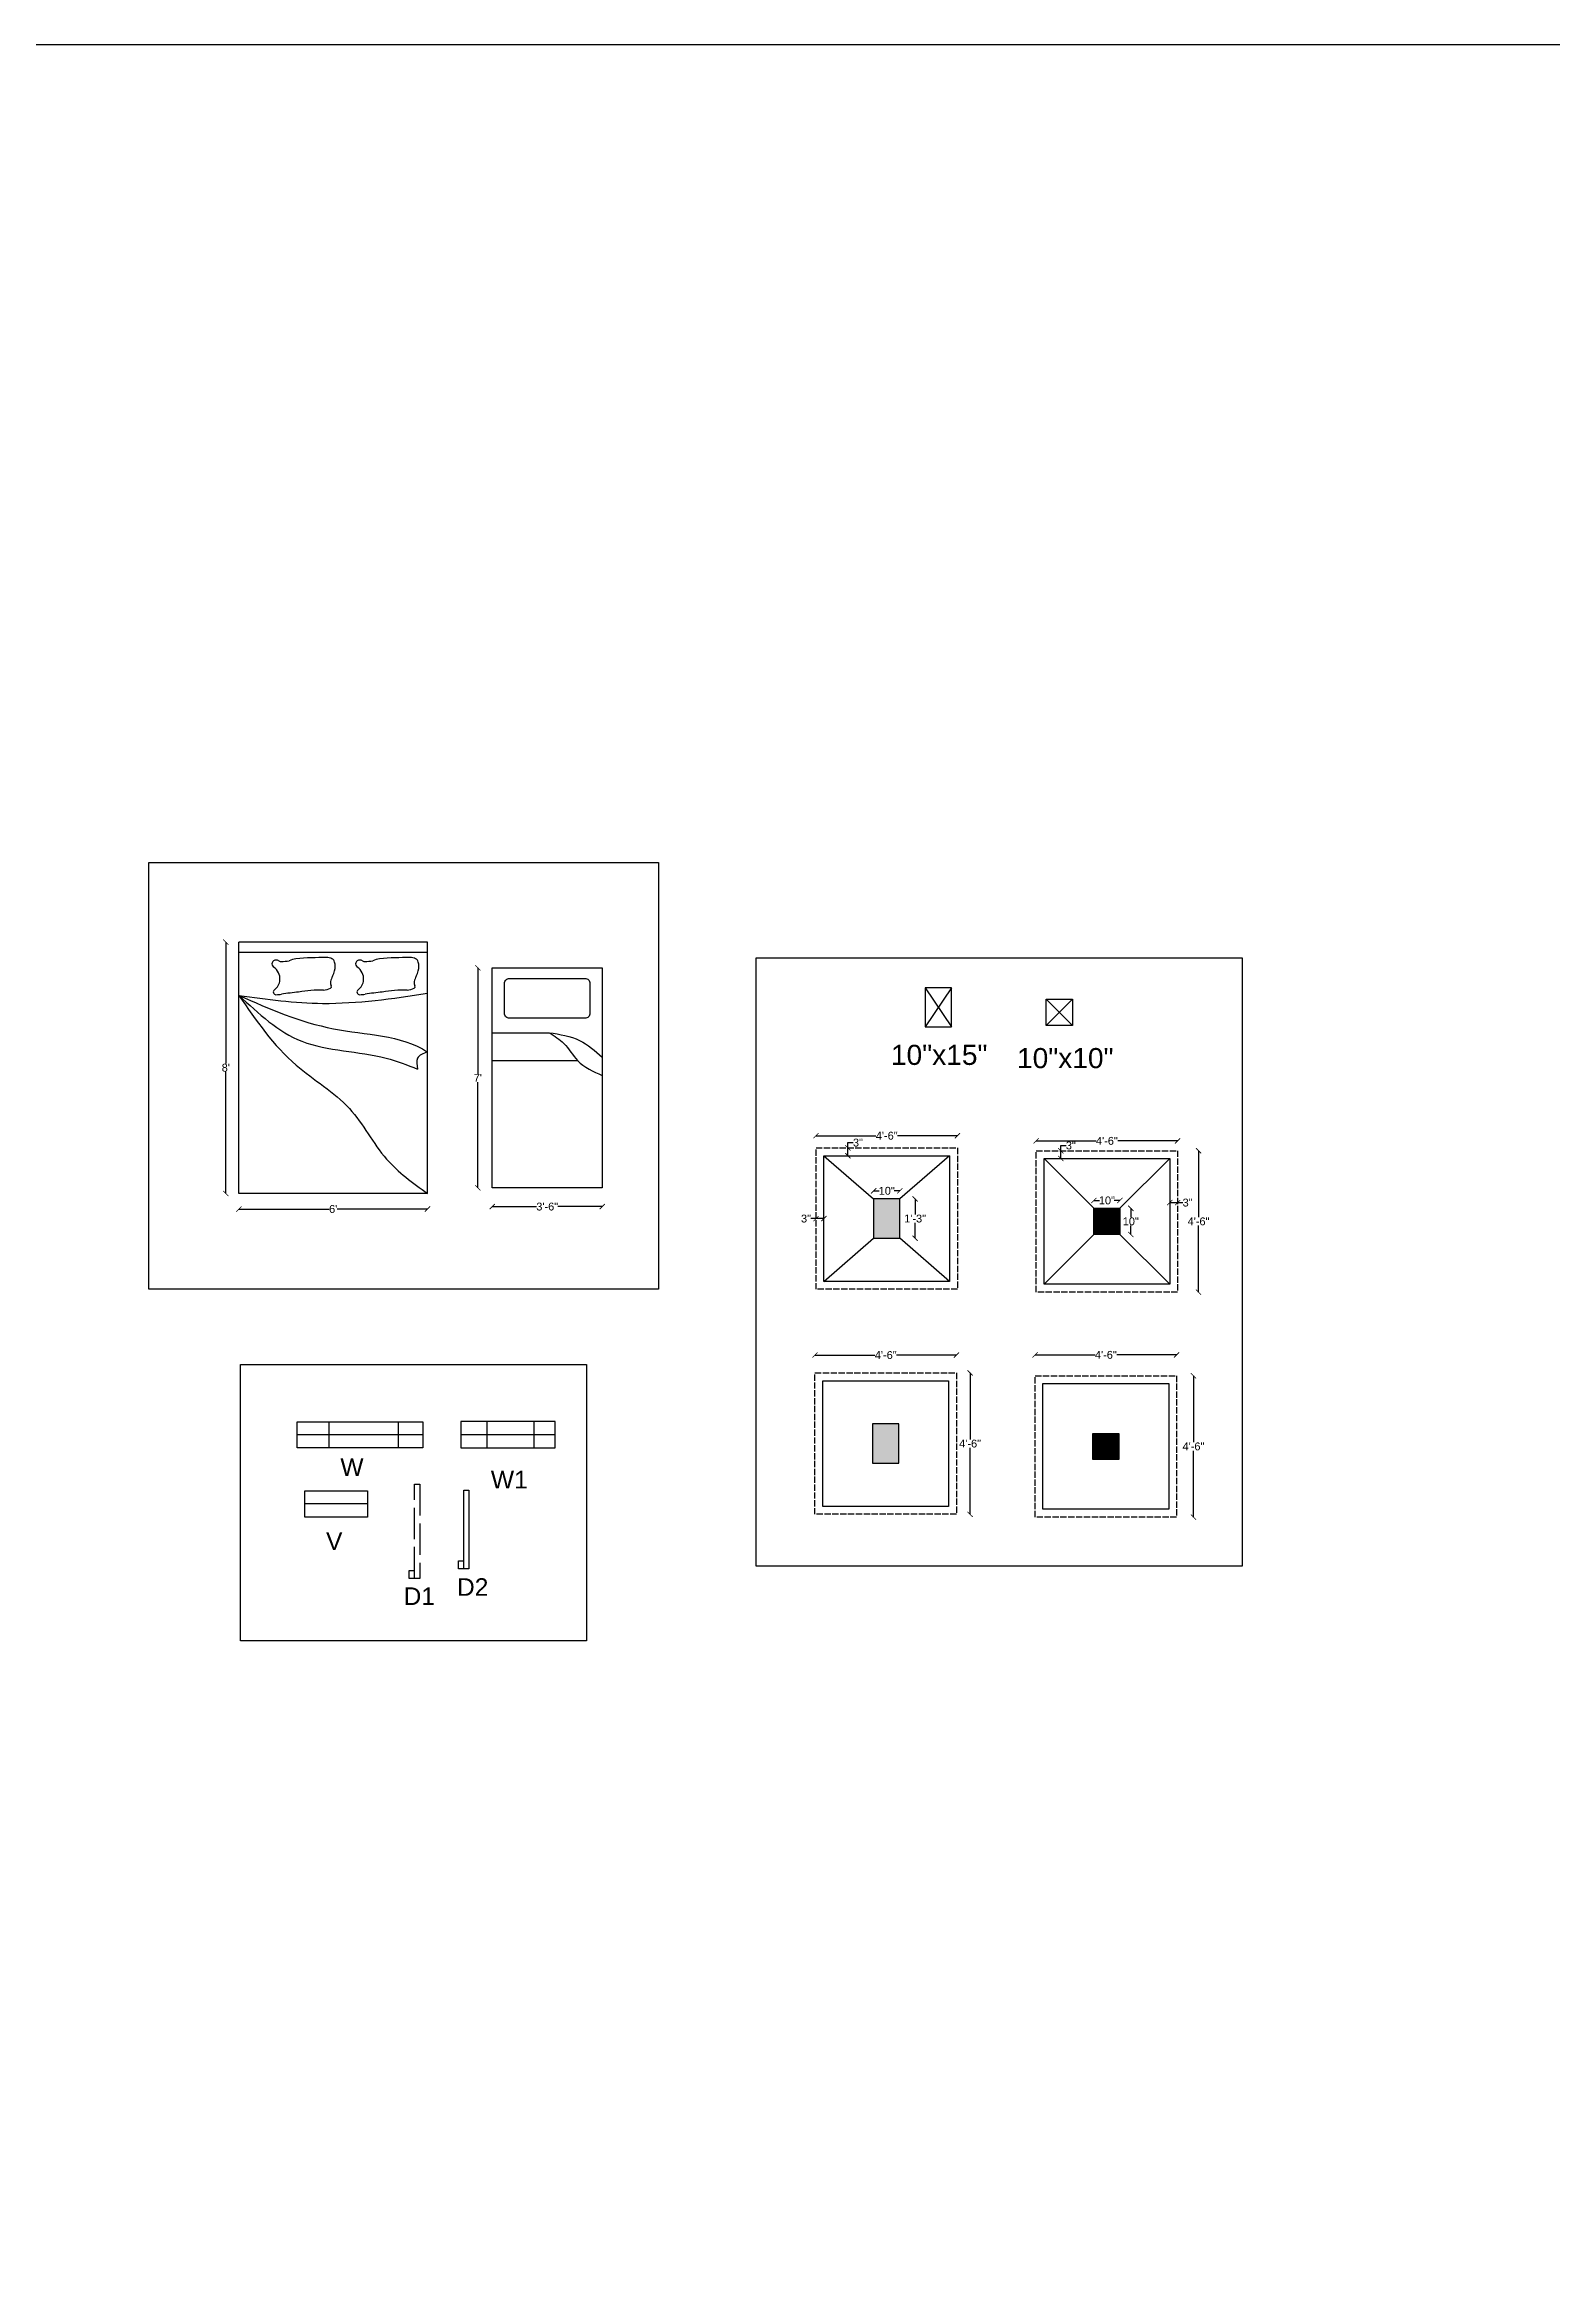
# Model space of a CAD drawing. Header units: inches. Extents: x -19338 to 11623, y -1285 to 3664.
# Drawn here: x -2107 to -1532, y 778 to 1626 of the extents above; entities that cross this region are included whole.
import ezdxf

# ---------------------------------------------------------------- set-up
doc = ezdxf.new("R2010")
doc.units = ezdxf.units.IN
doc.header["$MEASUREMENT"] = 0
doc.linetypes.add('ACAD_ISO02W100', pattern=[15, 12, -3])
doc.layers.get('0').update_dxf_attribs({"color": 18})
for name, color, linetype in [('C', 141, 'Continuous'), ('C1', 10, 'Continuous'), ('D1', 231, 'ACAD_ISO02W100'), ('D2', 31, 'Continuous'), ('V', 150, 'Continuous'), ('W', 70, 'Continuous'), ('W1', 120, 'Continuous')]:
    doc.layers.add(name, color=color, linetype=linetype)
doc.layers.add('Naming', color=50, linetype='Continuous', plot=False)
doc.styles.get("Standard").update_dxf_attribs({"font": 'arial.ttf'})
doc.dimstyles.get("Standard").update_dxf_attribs({"dimtxt": 3, "dimasz": 2, "dimexe": 0.18, "dimexo": 0.0625, "dimgap": 0.09, "dimtad": 0, "dimtih": 1, "dimtoh": 1, "dimdsep": 46, "dimlunit": 3, "dimtxsty": 'Standard', "dimblk": 'ARCHTICK', "dimcen": 0.09, "dimse1": 1, "dimse2": 1, "dimclrd": 2, "dimadec": 0, "dimazin": 0, "dimtfac": 1, "dimtofl": 0, "dimtmove": 0, "dimatfit": 3, "dimfxl": 1, "dimtolj": 1, "dimtzin": 0, "dimarcsym": 0})

# ---------------------------------------------------------------- blocks, each defined once
blk = doc.blocks.new('_ArchTick')
at = {"color": 0, "linetype": 'ByBlock', "const_width": 0.15}
blk.add_lwpolyline([(-0.5, -0.5), (0.5, 0.5)], dxfattribs=at)
blk = doc.blocks.new('*D87')
at = {"color": 2, "lineweight": -2, "transparency": 16777216}
for p, q in [((-2037.86, 1282.69), (-2037.86, 1236.31)), ((-2037.86, 1186.69), (-2037.86, 1233.07))]:
    blk.add_line(p, q, dxfattribs=at)
at = {"layer": 'Defpoints', "color": 0, "transparency": 16777216}
for p in [(-2032.87, 1282.69), (-2037.86, 1186.69), (-2032.87, 1186.69)]:
    blk.add_point(p, dxfattribs=at)
at = {"color": 2, "lineweight": -2, "transparency": 16777216, "xscale": 2, "yscale": 2, "zscale": 2}
for p, rotation in [((-2037.86, 1282.69), 90), ((-2037.86, 1186.69), 270)]:
    blk.add_blockref('_ArchTick', p, dxfattribs=dict(at, rotation=rotation))
at = {"color": 0, "transparency": 16777216, "insert": (-2037.86, 1234.69), "char_height": 3, "attachment_point": 5}
blk.add_mtext("\\A1;8'", dxfattribs=at)
blk = doc.blocks.new('*D88')
at = {"color": 2, "lineweight": -2, "transparency": 16777216}
for p, q in [((-2032.87, 1180.73), (-1998.35, 1180.73)), ((-1960.87, 1180.73), (-1995.39, 1180.73))]:
    blk.add_line(p, q, dxfattribs=at)
at = {"layer": 'Defpoints', "color": 0, "transparency": 16777216}
for p in [(-2032.87, 1186.69), (-1960.87, 1186.69), (-1960.87, 1180.73)]:
    blk.add_point(p, dxfattribs=at)
at = {"color": 2, "lineweight": -2, "transparency": 16777216, "xscale": 2, "yscale": 2, "zscale": 2, "rotation": 180}
blk.add_blockref('_ArchTick', (-2032.87, 1180.73), dxfattribs=at)
at = {"color": 2, "lineweight": -2, "transparency": 16777216, "xscale": 2, "yscale": 2, "zscale": 2}
blk.add_blockref('_ArchTick', (-1960.87, 1180.73), dxfattribs=at)
at = {"color": 0, "transparency": 16777216, "insert": (-1996.87, 1180.73), "char_height": 3, "attachment_point": 5}
blk.add_mtext("\\A1;6'", dxfattribs=at)
blk = doc.blocks.new('*D89')
at = {"color": 2, "lineweight": -2, "transparency": 16777216}
for p, q in [((-1941.66, 1272.82), (-1941.66, 1232.41)), ((-1941.66, 1188.82), (-1941.66, 1229.23))]:
    blk.add_line(p, q, dxfattribs=at)
at = {"layer": 'Defpoints', "color": 0, "transparency": 16777216}
for p in [(-1941.66, 1272.82), (-1936.16, 1272.82), (-1936.16, 1188.82)]:
    blk.add_point(p, dxfattribs=at)
at = {"color": 2, "lineweight": -2, "transparency": 16777216, "xscale": 2, "yscale": 2, "zscale": 2}
for p, rotation in [((-1941.66, 1272.82), 90), ((-1941.66, 1188.82), 270)]:
    blk.add_blockref('_ArchTick', p, dxfattribs=dict(at, rotation=rotation))
at = {"color": 0, "transparency": 16777216, "insert": (-1941.66, 1230.82), "char_height": 3, "attachment_point": 5}
blk.add_mtext("\\A1;7'", dxfattribs=at)
blk = doc.blocks.new('*D90')
at = {"color": 2, "lineweight": -2, "transparency": 16777216}
for p, q in [((-1936.16, 1181.66), (-1919.24, 1181.66)), ((-1894.16, 1181.66), (-1911.09, 1181.66))]:
    blk.add_line(p, q, dxfattribs=at)
at = {"layer": 'Defpoints', "color": 0, "transparency": 16777216}
for p in [(-1936.16, 1188.82), (-1894.16, 1188.82), (-1894.16, 1181.66)]:
    blk.add_point(p, dxfattribs=at)
at = {"color": 2, "lineweight": -2, "transparency": 16777216, "xscale": 2, "yscale": 2, "zscale": 2, "rotation": 180}
blk.add_blockref('_ArchTick', (-1936.16, 1181.66), dxfattribs=at)
at = {"color": 2, "lineweight": -2, "transparency": 16777216, "xscale": 2, "yscale": 2, "zscale": 2}
blk.add_blockref('_ArchTick', (-1894.16, 1181.66), dxfattribs=at)
at = {"color": 0, "transparency": 16777216, "insert": (-1915.16, 1181.66), "char_height": 3, "attachment_point": 5}
blk.add_mtext('\\A1;3\'-6"', dxfattribs=at)
blk = doc.blocks.new('*D91')
at = {"color": 2, "lineweight": -2, "transparency": 16777216}
for p, q in [((-1812.55, 1208.72), (-1789.68, 1208.72)), ((-1758.55, 1208.72), (-1781.41, 1208.72))]:
    blk.add_line(p, q, dxfattribs=at)
at = {"layer": 'Defpoints', "color": 0, "transparency": 16777216}
for p in [(-1812.55, 1204.08), (-1758.55, 1208.72), (-1758.55, 1204.08)]:
    blk.add_point(p, dxfattribs=at)
at = {"color": 2, "lineweight": -2, "transparency": 16777216, "xscale": 2, "yscale": 2, "zscale": 2, "rotation": 180}
blk.add_blockref('_ArchTick', (-1812.55, 1208.72), dxfattribs=at)
at = {"color": 2, "lineweight": -2, "transparency": 16777216, "xscale": 2, "yscale": 2, "zscale": 2}
blk.add_blockref('_ArchTick', (-1758.55, 1208.72), dxfattribs=at)
at = {"color": 0, "transparency": 16777216, "insert": (-1785.55, 1208.72), "char_height": 3, "attachment_point": 5}
blk.add_mtext('\\A1;4\'-6"', dxfattribs=at)
blk = doc.blocks.new('*D92')
at = {"color": 2, "lineweight": -2, "transparency": 16777216}
for p, q in [((-1800.36, 1204.08), (-1800.36, 1206.08)), ((-1800.36, 1206.08), (-1798.36, 1206.08)), ((-1800.36, 1201.08), (-1800.36, 1204.08))]:
    blk.add_line(p, q, dxfattribs=at)
at = {"layer": 'Defpoints', "color": 0, "transparency": 16777216}
for p in [(-1803.8, 1204.08), (-1800.36, 1204.08), (-1803.8, 1201.08)]:
    blk.add_point(p, dxfattribs=at)
at = {"color": 2, "lineweight": -2, "transparency": 16777216, "xscale": 2, "yscale": 2, "zscale": 2}
for p, rotation in [((-1800.36, 1204.08), 90), ((-1800.36, 1201.08), 270)]:
    blk.add_blockref('_ArchTick', p, dxfattribs=dict(at, rotation=rotation))
at = {"color": 0, "transparency": 16777216, "insert": (-1796.54, 1206.08), "char_height": 3, "attachment_point": 5}
blk.add_mtext('\\A1;3"', dxfattribs=at)
blk = doc.blocks.new('*D93')
at = {"color": 2, "lineweight": -2, "transparency": 16777216}
for p, q in [((-1812.55, 1177.08), (-1814.55, 1177.08)), ((-1809.55, 1177.08), (-1812.55, 1177.08))]:
    blk.add_line(p, q, dxfattribs=at)
at = {"layer": 'Defpoints', "color": 0, "transparency": 16777216}
for p in [(-1812.55, 1177.08), (-1812.55, 1173.6), (-1809.55, 1173.6)]:
    blk.add_point(p, dxfattribs=at)
at = {"color": 2, "lineweight": -2, "transparency": 16777216, "xscale": 2, "yscale": 2, "zscale": 2, "rotation": 180}
blk.add_blockref('_ArchTick', (-1812.55, 1177.08), dxfattribs=at)
at = {"color": 2, "lineweight": -2, "transparency": 16777216, "xscale": 2, "yscale": 2, "zscale": 2}
blk.add_blockref('_ArchTick', (-1809.55, 1177.08), dxfattribs=at)
at = {"color": 0, "transparency": 16777216, "insert": (-1816.36, 1177.08), "char_height": 3, "attachment_point": 5}
blk.add_mtext('\\A1;3"', dxfattribs=at)
blk = doc.blocks.new('*D100')
at = {"color": 2, "lineweight": -2, "transparency": 16777216}
for p, q in [((-1790.55, 1187.68), (-1788.38, 1187.68)), ((-1780.55, 1187.68), (-1782.71, 1187.68))]:
    blk.add_line(p, q, dxfattribs=at)
at = {"layer": 'Defpoints', "color": 0, "transparency": 16777216}
for p in [(-1780.55, 1187.68), (-1790.55, 1184.58), (-1780.55, 1184.58)]:
    blk.add_point(p, dxfattribs=at)
at = {"color": 2, "lineweight": -2, "transparency": 16777216, "xscale": 2, "yscale": 2, "zscale": 2, "rotation": 180}
blk.add_blockref('_ArchTick', (-1790.55, 1187.68), dxfattribs=at)
at = {"color": 2, "lineweight": -2, "transparency": 16777216, "xscale": 2, "yscale": 2, "zscale": 2}
blk.add_blockref('_ArchTick', (-1780.55, 1187.68), dxfattribs=at)
at = {"color": 0, "transparency": 16777216, "insert": (-1785.55, 1187.68), "char_height": 3, "attachment_point": 5}
blk.add_mtext('\\A1;10"', dxfattribs=at)
blk = doc.blocks.new('*D101')
at = {"color": 2, "lineweight": -2, "transparency": 16777216}
for p, q in [((-1774.71, 1184.58), (-1774.71, 1178.7)), ((-1774.71, 1169.58), (-1774.71, 1175.46))]:
    blk.add_line(p, q, dxfattribs=at)
at = {"layer": 'Defpoints', "color": 0, "transparency": 16777216}
for p in [(-1780.55, 1184.58), (-1780.55, 1169.58), (-1774.71, 1169.58)]:
    blk.add_point(p, dxfattribs=at)
at = {"color": 2, "lineweight": -2, "transparency": 16777216, "xscale": 2, "yscale": 2, "zscale": 2}
for p, rotation in [((-1774.71, 1184.58), 90), ((-1774.71, 1169.58), 270)]:
    blk.add_blockref('_ArchTick', p, dxfattribs=dict(at, rotation=rotation))
at = {"color": 0, "transparency": 16777216, "insert": (-1774.71, 1177.08), "char_height": 3, "attachment_point": 5}
blk.add_mtext('\\A1;1\'-3"', dxfattribs=at)
blk = doc.blocks.new('*D102')
at = {"color": 2, "lineweight": -2, "transparency": 16777216}
for p, q in [((-1728.5, 1206.75), (-1705.64, 1206.75)), ((-1674.5, 1206.75), (-1697.36, 1206.75))]:
    blk.add_line(p, q, dxfattribs=at)
at = {"layer": 'Defpoints', "color": 0, "transparency": 16777216}
for p in [(-1674.5, 1206.75), (-1728.5, 1203.01), (-1674.5, 1203.01)]:
    blk.add_point(p, dxfattribs=at)
at = {"color": 2, "lineweight": -2, "transparency": 16777216, "xscale": 2, "yscale": 2, "zscale": 2, "rotation": 180}
blk.add_blockref('_ArchTick', (-1728.5, 1206.75), dxfattribs=at)
at = {"color": 2, "lineweight": -2, "transparency": 16777216, "xscale": 2, "yscale": 2, "zscale": 2}
blk.add_blockref('_ArchTick', (-1674.5, 1206.75), dxfattribs=at)
at = {"color": 0, "transparency": 16777216, "insert": (-1701.5, 1206.75), "char_height": 3, "attachment_point": 5}
blk.add_mtext('\\A1;4\'-6"', dxfattribs=at)
blk = doc.blocks.new('*D103')
at = {"color": 2, "lineweight": -2, "transparency": 16777216}
for p, q in [((-1666.51, 1203.01), (-1666.51, 1177.63)), ((-1666.51, 1149.01), (-1666.51, 1174.39))]:
    blk.add_line(p, q, dxfattribs=at)
at = {"layer": 'Defpoints', "color": 0, "transparency": 16777216}
for p in [(-1674.5, 1203.01), (-1674.5, 1149.01), (-1666.51, 1149.01)]:
    blk.add_point(p, dxfattribs=at)
at = {"color": 2, "lineweight": -2, "transparency": 16777216, "xscale": 2, "yscale": 2, "zscale": 2}
for p, rotation in [((-1666.51, 1203.01), 90), ((-1666.51, 1149.01), 270)]:
    blk.add_blockref('_ArchTick', p, dxfattribs=dict(at, rotation=rotation))
at = {"color": 0, "transparency": 16777216, "insert": (-1666.51, 1176.01), "char_height": 3, "attachment_point": 5}
blk.add_mtext('\\A1;4\'-6"', dxfattribs=at)
blk = doc.blocks.new('*D104')
at = {"color": 2, "lineweight": -2, "transparency": 16777216}
for p, q in [((-1677.5, 1183.18), (-1674.5, 1183.18)), ((-1674.5, 1183.18), (-1672.5, 1183.18))]:
    blk.add_line(p, q, dxfattribs=at)
at = {"layer": 'Defpoints', "color": 0, "transparency": 16777216}
for p in [(-1677.5, 1180.34), (-1674.5, 1183.18), (-1674.5, 1180.34)]:
    blk.add_point(p, dxfattribs=at)
at = {"color": 2, "lineweight": -2, "transparency": 16777216, "xscale": 2, "yscale": 2, "zscale": 2, "rotation": 180}
blk.add_blockref('_ArchTick', (-1677.5, 1183.18), dxfattribs=at)
at = {"color": 2, "lineweight": -2, "transparency": 16777216, "xscale": 2, "yscale": 2, "zscale": 2}
blk.add_blockref('_ArchTick', (-1674.5, 1183.18), dxfattribs=at)
at = {"color": 0, "transparency": 16777216, "insert": (-1670.69, 1183.18), "char_height": 3, "attachment_point": 5}
blk.add_mtext('\\A1;3"', dxfattribs=at)
blk = doc.blocks.new('*D105')
at = {"color": 2, "lineweight": -2, "transparency": 16777216}
for p, q in [((-1719.09, 1203.01), (-1719.09, 1205.01)), ((-1719.09, 1205.01), (-1717.09, 1205.01)), ((-1719.09, 1200.01), (-1719.09, 1203.01))]:
    blk.add_line(p, q, dxfattribs=at)
at = {"layer": 'Defpoints', "color": 0, "transparency": 16777216}
for p in [(-1719.09, 1203.01), (-1719.09, 1203.01), (-1719.09, 1200.01)]:
    blk.add_point(p, dxfattribs=at)
at = {"color": 2, "lineweight": -2, "transparency": 16777216, "xscale": 2, "yscale": 2, "zscale": 2}
for p, rotation in [((-1719.09, 1203.01), 90), ((-1719.09, 1200.01), 270)]:
    blk.add_blockref('_ArchTick', p, dxfattribs=dict(at, rotation=rotation))
at = {"color": 0, "transparency": 16777216, "insert": (-1715.27, 1205.01), "char_height": 3, "attachment_point": 5}
blk.add_mtext('\\A1;3"', dxfattribs=at)
blk = doc.blocks.new('*D95')
at = {"color": 2, "lineweight": -2, "transparency": 16777216}
for p, q in [((-1706.5, 1184.01), (-1704.34, 1184.01)), ((-1696.5, 1184.01), (-1698.66, 1184.01))]:
    blk.add_line(p, q, dxfattribs=at)
at = {"layer": 'Defpoints', "color": 0, "transparency": 16777216}
for p in [(-1706.5, 1181.01), (-1696.5, 1184.01), (-1696.5, 1181.01)]:
    blk.add_point(p, dxfattribs=at)
at = {"color": 2, "lineweight": -2, "transparency": 16777216, "xscale": 2, "yscale": 2, "zscale": 2, "rotation": 180}
blk.add_blockref('_ArchTick', (-1706.5, 1184.01), dxfattribs=at)
at = {"color": 2, "lineweight": -2, "transparency": 16777216, "xscale": 2, "yscale": 2, "zscale": 2}
blk.add_blockref('_ArchTick', (-1696.5, 1184.01), dxfattribs=at)
at = {"color": 0, "transparency": 16777216, "insert": (-1701.5, 1184.01), "char_height": 3, "attachment_point": 5}
blk.add_mtext('\\A1;10"', dxfattribs=at)
blk = doc.blocks.new('*D96')
at = {"color": 2, "lineweight": -2, "transparency": 16777216}
for p, q in [((-1692.37, 1181.01), (-1692.37, 1177.63)), ((-1692.37, 1171.01), (-1692.37, 1174.39))]:
    blk.add_line(p, q, dxfattribs=at)
at = {"layer": 'Defpoints', "color": 0, "transparency": 16777216}
for p in [(-1696.5, 1181.01), (-1696.5, 1171.01), (-1692.37, 1171.01)]:
    blk.add_point(p, dxfattribs=at)
at = {"color": 2, "lineweight": -2, "transparency": 16777216, "xscale": 2, "yscale": 2, "zscale": 2}
for p, rotation in [((-1692.37, 1181.01), 90), ((-1692.37, 1171.01), 270)]:
    blk.add_blockref('_ArchTick', p, dxfattribs=dict(at, rotation=rotation))
at = {"color": 0, "transparency": 16777216, "insert": (-1692.37, 1176.01), "char_height": 3, "attachment_point": 5}
blk.add_mtext('\\A1;10"', dxfattribs=at)
blk = doc.blocks.new('*D97')
at = {"color": 2, "lineweight": -2, "transparency": 16777216}
for p, q in [((-1812.93, 1124.95), (-1790.07, 1124.95)), ((-1758.93, 1124.95), (-1781.8, 1124.95))]:
    blk.add_line(p, q, dxfattribs=at)
at = {"layer": 'Defpoints', "color": 0, "transparency": 16777216}
for p in [(-1758.93, 1124.95), (-1812.93, 1118.14), (-1758.93, 1118.14)]:
    blk.add_point(p, dxfattribs=at)
at = {"color": 2, "lineweight": -2, "transparency": 16777216, "xscale": 2, "yscale": 2, "zscale": 2, "rotation": 180}
blk.add_blockref('_ArchTick', (-1812.93, 1124.95), dxfattribs=at)
at = {"color": 2, "lineweight": -2, "transparency": 16777216, "xscale": 2, "yscale": 2, "zscale": 2}
blk.add_blockref('_ArchTick', (-1758.93, 1124.95), dxfattribs=at)
at = {"color": 0, "transparency": 16777216, "insert": (-1785.93, 1124.95), "char_height": 3, "attachment_point": 5}
blk.add_mtext('\\A1;4\'-6"', dxfattribs=at)
blk = doc.blocks.new('*D98')
at = {"color": 2, "lineweight": -2, "transparency": 16777216}
for p, q in [((-1753.72, 1118.14), (-1753.72, 1092.76)), ((-1753.72, 1064.14), (-1753.72, 1089.51))]:
    blk.add_line(p, q, dxfattribs=at)
at = {"layer": 'Defpoints', "color": 0, "transparency": 16777216}
for p in [(-1758.93, 1118.14), (-1758.93, 1064.14), (-1753.72, 1064.14)]:
    blk.add_point(p, dxfattribs=at)
at = {"color": 2, "lineweight": -2, "transparency": 16777216, "xscale": 2, "yscale": 2, "zscale": 2}
for p, rotation in [((-1753.72, 1118.14), 90), ((-1753.72, 1064.14), 270)]:
    blk.add_blockref('_ArchTick', p, dxfattribs=dict(at, rotation=rotation))
at = {"color": 0, "transparency": 16777216, "insert": (-1753.72, 1091.14), "char_height": 3, "attachment_point": 5}
blk.add_mtext('\\A1;4\'-6"', dxfattribs=at)
blk = doc.blocks.new('*D99')
at = {"color": 2, "lineweight": -2, "transparency": 16777216}
for p, q in [((-1728.89, 1125.02), (-1706.03, 1125.02)), ((-1674.89, 1125.02), (-1697.75, 1125.02))]:
    blk.add_line(p, q, dxfattribs=at)
at = {"layer": 'Defpoints', "color": 0, "transparency": 16777216}
for p in [(-1674.89, 1125.02), (-1728.89, 1117.07), (-1674.89, 1117.07)]:
    blk.add_point(p, dxfattribs=at)
at = {"color": 2, "lineweight": -2, "transparency": 16777216, "xscale": 2, "yscale": 2, "zscale": 2, "rotation": 180}
blk.add_blockref('_ArchTick', (-1728.89, 1125.02), dxfattribs=at)
at = {"color": 2, "lineweight": -2, "transparency": 16777216, "xscale": 2, "yscale": 2, "zscale": 2}
blk.add_blockref('_ArchTick', (-1674.89, 1125.02), dxfattribs=at)
at = {"color": 0, "transparency": 16777216, "insert": (-1701.89, 1125.02), "char_height": 3, "attachment_point": 5}
blk.add_mtext('\\A1;4\'-6"', dxfattribs=at)
blk = doc.blocks.new('*D94')
at = {"color": 2, "lineweight": -2, "transparency": 16777216}
for p, q in [((-1668.45, 1117.07), (-1668.45, 1091.69)), ((-1668.45, 1063.07), (-1668.45, 1088.44))]:
    blk.add_line(p, q, dxfattribs=at)
at = {"layer": 'Defpoints', "color": 0, "transparency": 16777216}
for p in [(-1674.89, 1117.07), (-1674.89, 1063.07), (-1668.45, 1063.07)]:
    blk.add_point(p, dxfattribs=at)
at = {"color": 2, "lineweight": -2, "transparency": 16777216, "xscale": 2, "yscale": 2, "zscale": 2}
for p, rotation in [((-1668.45, 1117.07), 90), ((-1668.45, 1063.07), 270)]:
    blk.add_blockref('_ArchTick', p, dxfattribs=dict(at, rotation=rotation))
at = {"color": 0, "transparency": 16777216, "insert": (-1668.45, 1090.07), "char_height": 3, "attachment_point": 5}
blk.add_mtext('\\A1;4\'-6"', dxfattribs=at)

msp = doc.modelspace()

# ---------------------------------------------------------------- hatches: boundary and pattern name
h = msp.add_hatch(color=1)
h.dxf.hatch_style = 1
h.paths.add_polyline_path([(-1706.5, 1181.009), (-1706.5, 1171.009), (-1696.5, 1171.009), (-1696.5, 1181.009)])
h = msp.add_hatch(color=1)
h.dxf.hatch_style = 1
h.paths.add_polyline_path([(-1706.889, 1095.065), (-1706.889, 1085.065), (-1696.889, 1085.065), (-1696.889, 1095.065)])
at = {"layer": 'C'}
h = msp.add_hatch(color=256, dxfattribs=at)
h.dxf.hatch_style = 1
h.paths.add_polyline_path([(-1780.545, 1184.58), (-1790.545, 1184.58), (-1790.545, 1169.58), (-1780.545, 1169.58)])
h = msp.add_hatch(color=256, dxfattribs=at)
h.dxf.hatch_style = 1
h.paths.add_polyline_path([(-1780.934, 1098.636), (-1790.934, 1098.636), (-1790.934, 1083.636), (-1780.934, 1083.636)])

# ---------------------------------------------------------------- linework, layer by layer
for p, q in [((-1960.87, 1282.687), (-2032.87, 1282.687)), ((-2032.87, 1186.687), (-2032.87, 1282.687)), ((-1960.87, 1186.687), (-1960.87, 1282.687)), ((-1960.87, 1278.687), (-2032.87, 1278.687)), ((-1936.161, 1188.822), (-1936.161, 1272.822)), ((-1936.161, 1272.822), (-1894.161, 1272.822)), ((-1894.161, 1272.822), (-1894.161, 1188.822)), ((-1936.161, 1248.078), (-1914.386, 1248.078)), ((-1936.161, 1237.418), (-1903.554, 1237.418)), ((-1809.545, 1201.08), (-1790.545, 1184.58)), ((-1761.545, 1201.08), (-1780.545, 1184.58)), ((-1725.5, 1200.009), (-1706.5, 1181.009)), ((-1677.5, 1200.009), (-1696.5, 1181.009)), ((-1960.87, 1186.687), (-2032.87, 1186.687)), ((-1894.161, 1188.822), (-1936.161, 1188.822)), ((-1725.5, 1152.009), (-1706.5, 1171.009)), ((-1677.5, 1152.009), (-1696.5, 1171.009)), ((-1809.545, 1153.08), (-1790.545, 1169.58)), ((-1761.545, 1153.08), (-1780.545, 1169.58))]:
    msp.add_line(p, q)
for points in [[(-3064.456, 1625.524), (1425.493, 1625.524), (1425.493, -1285.236), (-3064.456, -1285.236)], [(-2067.245, 1313.087), (-1872.723, 1313.087), (-1872.723, 1150.177), (-2067.245, 1150.177)], [(-1835.397, 1276.619), (-1649.866, 1276.619), (-1649.866, 1044.333), (-1835.397, 1044.333)], [(-1809.545, 1201.08), (-1761.545, 1201.08), (-1761.545, 1153.08), (-1809.545, 1153.08)], [(-1725.5, 1200.009), (-1677.5, 1200.009), (-1677.5, 1152.009), (-1725.5, 1152.009)], [(-2032.216, 1121.299), (-1900.203, 1121.299), (-1900.203, 1015.775), (-2032.216, 1015.775)], [(-1809.934, 1115.136), (-1761.934, 1115.136), (-1761.934, 1067.136), (-1809.934, 1067.136)], [(-1725.889, 1114.065), (-1677.889, 1114.065), (-1677.889, 1066.065), (-1725.889, 1066.065)]]:
    msp.add_lwpolyline(points, close=True)
at = {"linetype": 'ByBlock'}
msp.add_lwpolyline([(-1898.862, 1255.485, -0.4142136), (-1900.752, 1253.595), (-1929.571, 1253.595, -0.4142136), (-1931.461, 1255.485), (-1931.461, 1266.918, -0.4142136), (-1929.571, 1268.807), (-1900.752, 1268.807, -0.4142136), (-1898.862, 1266.918)], format="xyb", close=True, dxfattribs=at)
at = {"color": 40, "linetype": 'ACAD_ISO02W100', "ltscale": 0.2, "true_color": 0xf8d731}
for points in [[(-1812.545, 1204.08), (-1758.545, 1204.08), (-1758.545, 1150.08), (-1812.545, 1150.08)], [(-1728.5, 1203.009), (-1674.5, 1203.009), (-1674.5, 1149.009), (-1728.5, 1149.009)], [(-1812.934, 1118.136), (-1758.934, 1118.136), (-1758.934, 1064.136), (-1812.934, 1064.136)], [(-1728.889, 1117.065), (-1674.889, 1117.065), (-1674.889, 1063.065), (-1728.889, 1063.065)]]:
    msp.add_lwpolyline(points, close=True, dxfattribs=at)
for centre, radius, start, end in [((-2018.778, 1274.349), 1.478, 87.361996, 236.040611), ((-2022.682, 1268.552), 5.511, 356.226103, 56.040611), ((-2018.832, 1273.175), 2.652, 63.848391, 87.361996), ((-2016.316, 1292.993), 17.68, 268.840651, 278.545674), ((-2007.921, 1261.793), 14.879, 102.235748, 112.807605), ((-1999.413, 1129.529), 147.267, 90, 94.541581), ((-1999.413, 1271.874), 4.922, 64.96616, 90), ((-1998.108, 1274.669), 1.837, 12.528808, 64.96616), ((-2003.832, 1273.414), 7.701, 330.474102, 347.539151), ((-2003.793, 1273.406), 7.661, 347.539151, 12.528808), ((-1986.836, 1274.349), 1.478, 87.361996, 236.040611), ((-1990.74, 1268.552), 5.511, 356.226103, 56.040611), ((-1986.89, 1273.175), 2.652, 63.848391, 87.361996), ((-1984.374, 1292.993), 17.68, 268.840651, 278.545674), ((-1975.979, 1261.793), 14.879, 102.235748, 112.807605), ((-1967.472, 1129.529), 147.267, 90, 94.541581), ((-1967.472, 1271.874), 4.922, 64.96616, 90), ((-1966.166, 1274.669), 1.837, 12.528808, 64.96616), ((-1971.89, 1273.414), 7.701, 330.474102, 347.539151), ((-1971.852, 1273.406), 7.661, 347.539151, 12.528808), ((-2018.742, 1263.611), 1.022, 124.245242, 271.842194), ((-2022.079, 1268.512), 4.907, 304.245242, 356.226103), ((-1989.95, 1079.054), 185.647, 96.217639, 98.258065), ((-2000.516, 1204.81), 59.567, 90.083619, 99.21584), ((-2000.608, 1269.812), 5.435, 270.053658, 300.630346), ((-1995.058, 1267.159), 2.83, 169.382109, 205.922247), ((-1991.664, 1266.523), 6.283, 150.474102, 169.382109), ((-1998.148, 1265.657), 0.606, 300.630346, 25.922247), ((-1986.801, 1263.611), 1.022, 124.245242, 271.842194), ((-1990.138, 1268.512), 4.907, 304.245242, 356.226103), ((-1958.008, 1079.054), 185.647, 96.217639, 98.258065), ((-1968.575, 1204.81), 59.567, 90.083619, 99.21584), ((-1968.667, 1269.812), 5.435, 270.053658, 300.630346), ((-1963.116, 1267.159), 2.83, 169.382109, 205.922247), ((-1959.722, 1266.523), 6.283, 150.474102, 169.382109), ((-1966.207, 1265.657), 0.606, 300.630346, 25.922247), ((-2019.314, 1281.375), 18.794, 271.842194, 278.258065), ((-1987.373, 1281.375), 18.794, 271.842194, 278.258065)]:
    msp.add_arc(centre, radius, start, end)
for points in [[(-2017.663, 1275.556), (-2017.115, 1275.308), (-2016.673, 1275.316)], [(-1985.721, 1275.556), (-1985.173, 1275.308), (-1984.732, 1275.316)], [(-2032.87, 1262.335), (-2000.906, 1259.288), (-1960.87, 1263.119)], [(-2032.87, 1262.335), (-2010.984, 1235.671), (-1990.686, 1219.106), (-1976.51, 1199.806), (-1960.87, 1186.687)], [(-2032.87, 1262.335), (-2008.852, 1244.808), (-1976.624, 1238.368), (-1964.658, 1234.177)], [(-1914.386, 1248.078), (-1908.823, 1243.971), (-1903.554, 1237.418), (-1894.161, 1231.718)], [(-1914.386, 1248.078), (-1902.79, 1245.093), (-1894.161, 1238.706)], [(-1960.87, 1240.687), (-1964.663, 1238.387), (-1964.658, 1234.177)]]:
    msp.add_spline(points, degree=3)
msp.add_open_spline([(-2032.87, 1262.335), (-2021.2, 1257.194), (-1998.245, 1247.081), (-1971.134, 1247.358), (-1960.87, 1240.687)], degree=3, knots=[0, 0, 0, 0, 38.2650441, 75.2709785, 75.2709785, 75.2709785, 75.2709785])
at = {"layer": 'C'}
for p, q in [((-1760.827, 1265.259), (-1770.827, 1250.259)), ((-1770.827, 1265.259), (-1760.827, 1250.259))]:
    msp.add_line(p, q, dxfattribs=at)
for points in [[(-1770.827, 1250.259), (-1760.827, 1250.259), (-1760.827, 1265.259), (-1770.827, 1265.259)], [(-1790.545, 1169.58), (-1780.545, 1169.58), (-1780.545, 1184.58), (-1790.545, 1184.58)], [(-1790.934, 1083.636), (-1780.934, 1083.636), (-1780.934, 1098.636), (-1790.934, 1098.636)]]:
    msp.add_lwpolyline(points, close=True, dxfattribs=at)
at = {"layer": 'C1'}
for p, q in [((-1724.689, 1260.868), (-1714.689, 1250.868)), ((-1714.689, 1260.868), (-1724.689, 1250.868))]:
    msp.add_line(p, q, dxfattribs=at)
for points in [[(-1714.689, 1250.868), (-1724.689, 1250.868), (-1724.689, 1260.868), (-1714.689, 1260.868)], [(-1696.5, 1171.009), (-1706.5, 1171.009), (-1706.5, 1181.009), (-1696.5, 1181.009)], [(-1696.889, 1085.065), (-1706.889, 1085.065), (-1706.889, 1095.065), (-1696.889, 1095.065)]]:
    msp.add_lwpolyline(points, close=True, dxfattribs=at)
at = {"layer": 'D1'}
msp.add_lwpolyline([(-1965.836, 1075.676), (-1963.836, 1075.676), (-1963.836, 1039.676), (-1965.836, 1039.676)], close=True, dxfattribs=at)
msp.add_lwpolyline([(-1965.836, 1039.676), (-1967.836, 1039.676), (-1967.836, 1042.676), (-1965.836, 1042.676)], dxfattribs=at)
at = {"layer": 'D2'}
msp.add_lwpolyline([(-1945.058, 1043.361), (-1947.058, 1043.361), (-1947.058, 1073.361), (-1945.058, 1073.361)], close=True, dxfattribs=at)
msp.add_lwpolyline([(-1947.058, 1043.361), (-1949.058, 1043.361), (-1949.058, 1046.361), (-1947.058, 1046.361)], dxfattribs=at)
at = {"layer": 'V'}
msp.add_line((-1983.735, 1068.106), (-2007.735, 1068.106), dxfattribs=at)
msp.add_lwpolyline([(-2007.735, 1073.106), (-1983.735, 1073.106), (-1983.735, 1063.106), (-2007.735, 1063.106)], close=True, dxfattribs=at)
at = {"layer": 'W'}
for p, q in [((-1962.661, 1094.515), (-2010.661, 1094.515)), ((-1998.476, 1099.515), (-1998.476, 1089.515)), ((-1972.015, 1099.515), (-1972.015, 1089.515))]:
    msp.add_line(p, q, dxfattribs=at)
msp.add_lwpolyline([(-2010.661, 1099.515), (-1962.661, 1099.515), (-1962.661, 1089.515), (-2010.661, 1089.515)], close=True, dxfattribs=at)
at = {"layer": 'W1'}
for p, q in [((-1948.159, 1094.575), (-1912.159, 1094.575)), ((-1938.266, 1099.575), (-1938.266, 1089.575)), ((-1920.328, 1099.575), (-1920.328, 1089.575))]:
    msp.add_line(p, q, dxfattribs=at)
msp.add_lwpolyline([(-1948.159, 1089.575), (-1912.159, 1089.575), (-1912.159, 1099.575), (-1948.159, 1099.575)], close=True, dxfattribs=at)

# ---------------------------------------------------------------- texts
at = {"layer": 'D1', "insert": (-1970.012, 1036.229), "char_height": 6.72, "attachment_point": 1}
msp.add_mtext_dynamic_manual_height_columns('D1', width=2233.69028, gutter_width=33.6, heights=[0], dxfattribs=at)
at = {"layer": 'D2', "insert": (-1949.62, 1039.735), "char_height": 6.72, "attachment_point": 1}
msp.add_mtext_dynamic_manual_height_columns('D2', width=2233.69028, gutter_width=33.6, heights=[0], dxfattribs=at)
at = {"layer": 'Naming', "char_height": 7.68, "attachment_point": 1}
for s, insert in [('10"x15"', (-1783.94, 1243.453)), ('10"x10"', (-1735.805, 1242.215))]:
    msp.add_mtext_dynamic_manual_height_columns(s, width=3190.98612, gutter_width=48, heights=[0], dxfattribs=dict(at, insert=insert))
at = {"layer": 'V', "insert": (-1999.605, 1057.256), "char_height": 6.72, "attachment_point": 1}
msp.add_mtext_dynamic_manual_height_columns('V', width=2233.69028, gutter_width=33.6, heights=[0], dxfattribs=at)
at = {"layer": 'W', "insert": (-1994.131, 1085.55), "char_height": 6.72, "attachment_point": 1}
msp.add_mtext_dynamic_manual_height_columns('W', width=2233.69028, gutter_width=33.6, heights=[0], dxfattribs=at)
at = {"layer": 'W1', "insert": (-1936.683, 1080.749), "char_height": 6.72, "attachment_point": 1}
msp.add_mtext_dynamic_manual_height_columns('W1', width=2233.69028, gutter_width=33.6, heights=[0], dxfattribs=at)

# ---------------------------------------------------------------- dimensions: what is measured, and where the dimension line sits
for base, p1, p2, picture, middle in [((-2037.858, 1186.687), (-2032.87, 1282.687), (-2032.87, 1186.687), '*D87', (-2037.858, 1234.687)), ((-1941.656, 1272.822), (-1936.161, 1188.822), (-1936.161, 1272.822), '*D89', (-1941.656, 1230.822)), ((-1800.356, 1204.08), (-1803.796, 1201.08), (-1803.796, 1204.08), '*D92', (-1796.543, 1206.08)), ((-1719.087, 1203.009), (-1719.087, 1200.009), (-1719.087, 1203.009), '*D105', (-1715.274, 1205.009)), ((-1666.512, 1149.009), (-1674.5, 1203.009), (-1674.5, 1149.009), '*D103', (-1666.512, 1176.009)), ((-1774.71, 1169.58), (-1780.545, 1184.58), (-1780.545, 1169.58), '*D101', (-1774.71, 1177.08)), ((-1692.373, 1171.009), (-1696.5, 1181.009), (-1696.5, 1171.009), '*D96', (-1692.373, 1176.009)), ((-1753.716, 1064.136), (-1758.934, 1118.136), (-1758.934, 1064.136), '*D98', (-1753.716, 1091.136)), ((-1668.452, 1063.065), (-1674.889, 1117.065), (-1674.889, 1063.065), '*D94', (-1668.452, 1090.065))]:
    dim = msp.add_linear_dim(base=base, p1=p1, p2=p2, angle=90, dimstyle='Standard')
    dim.commit()
    dim.dimension.update_dxf_attribs({"geometry": picture, "text_midpoint": middle})
for base, p1, p2, picture, middle in [((-1758.545, 1208.721), (-1812.545, 1204.08), (-1758.545, 1204.08), '*D91', (-1785.545, 1208.721)), ((-1674.5, 1206.747), (-1728.5, 1203.009), (-1674.5, 1203.009), '*D102', (-1701.5, 1206.747)), ((-1960.87, 1180.734), (-2032.87, 1186.687), (-1960.87, 1186.687), '*D88', (-1996.87, 1180.734)), ((-1894.161, 1181.66), (-1936.161, 1188.822), (-1894.161, 1188.822), '*D90', (-1915.161, 1181.66)), ((-1780.545, 1187.684), (-1790.545, 1184.58), (-1780.545, 1184.58), '*D100', (-1785.545, 1187.684)), ((-1812.545, 1177.08), (-1809.545, 1173.604), (-1812.545, 1173.604), '*D93', (-1816.358, 1177.08)), ((-1696.5, 1184.009), (-1706.5, 1181.009), (-1696.5, 1181.009), '*D95', (-1701.5, 1184.009)), ((-1674.5, 1183.179), (-1677.5, 1180.339), (-1674.5, 1180.339), '*D104', (-1670.687, 1183.179)), ((-1758.934, 1124.953), (-1812.934, 1118.136), (-1758.934, 1118.136), '*D97', (-1785.934, 1124.953)), ((-1674.889, 1125.019), (-1728.889, 1117.065), (-1674.889, 1117.065), '*D99', (-1701.889, 1125.019))]:
    dim = msp.add_linear_dim(base=base, p1=p1, p2=p2, dimstyle='Standard')
    dim.commit()
    dim.dimension.update_dxf_attribs({"geometry": picture, "text_midpoint": middle})

doc.saveas('drawing.dxf')
